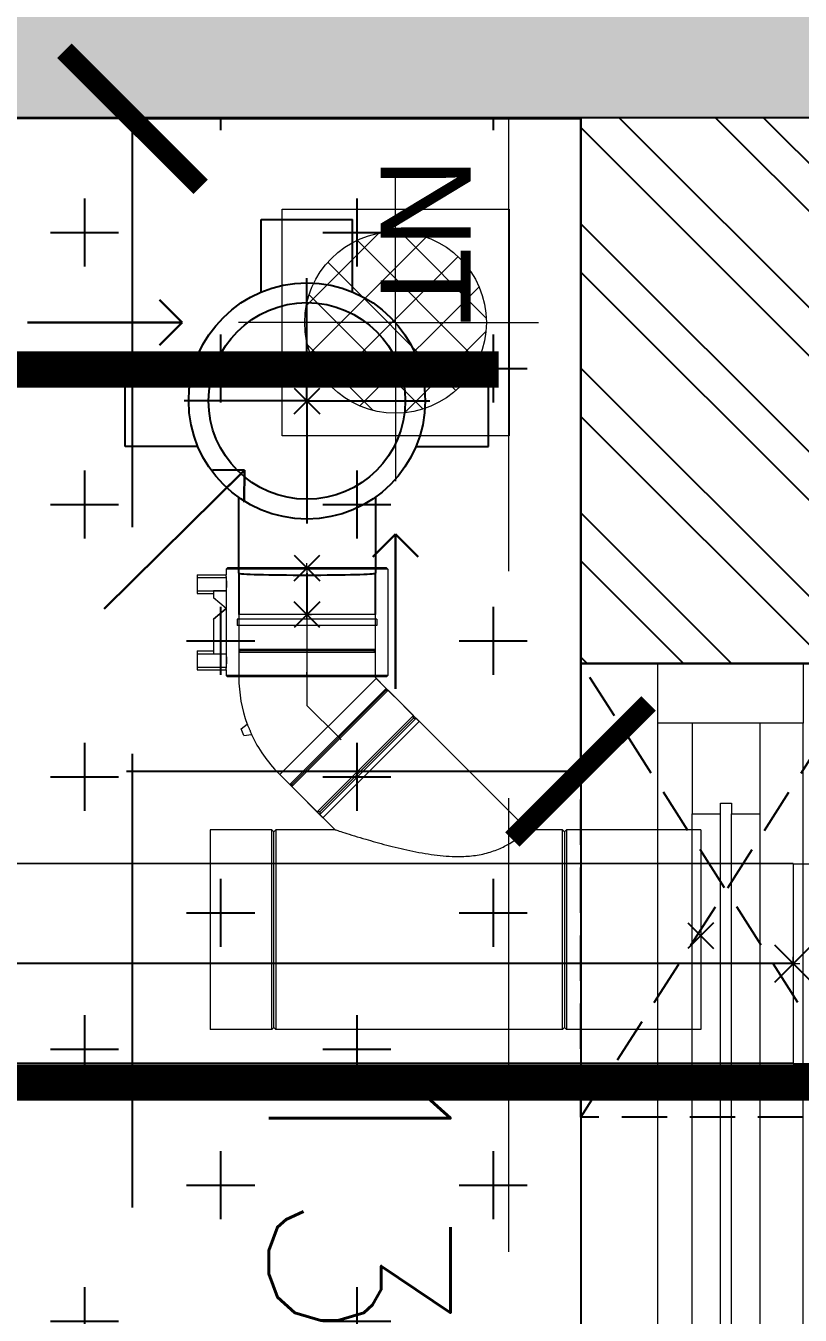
# Model space of a CAD drawing. Header units: millimetres. Extents: x -414464 to 1686, y -90036 to 108605.
# Drawn here: x -104195 to -103769, y -45615 to -44904 of the extents above; entities that cross this region are included whole.
import ezdxf

# ---------------------------------------------------------------- set-up
doc = ezdxf.new("R2010")
doc.units = ezdxf.units.MM
doc.header["$LTSCALE"] = 1000
doc.header["$MEASUREMENT"] = 0
for name, pattern in [('$1$AUDIT_D_120904163729-0', [0]), ('$36$HIDDEN', [0.375, 0.25, -0.125]), ('3BHK-A$1$AUDIT_D_120904163729-0', [0]), ('3BHK-A$1$DASHED', [0.75, 0.5, -0.25]), ('3BHK-A$1$HIDDEN', [0.375, 0.25, -0.125]), ('3BHK-A$1$PHANTOM2', [1.25, 0.625, -0.125, 0.125, -0.125, 0.125, -0.125]), ('AUDIT_D_120904163729-0', [0]), ('T8(T9 IS SIMILAR) - DIMENSION & TEXTING$1$AUDIT_D_120904163729-0', [0]), ('T8(T9 IS SIMILAR) - DIMENSION & TEXTING$1$CENTERX2', [101.6, 63.5, -12.7, 12.7, -12.7]), ('T8(T9 IS SIMILAR) - DIMENSION & TEXTING$1$HIDDEN', [0.375, 0.25, -0.125]), ('T8(T9 IS SIMILAR)$1$$0$HIDDEN', [0.375, 0.25, -0.125]), ('T8(T9 IS SIMILAR)$1$HIDDEN', [0.375, 0.25, -0.125]), ('T8_PROFILE SECTIONS$0$HIDDEN', [0.375, 0.25, -0.125]), ('T8_PROFILE SECTIONS$0$PHANTOM2', [1.25, 0.625, -0.125, 0.125, -0.125, 0.125, -0.125])]:
    doc.linetypes.add(name, pattern=pattern)
doc.layers.get('0').update_dxf_attribs({"linetype": 'AUDIT_D_120904163729-0'})
for name, color, linetype in [('$0$A-HATCH -160', 251, '$1$AUDIT_D_120904163729-0'), ('$21$A-DIMENSIONS', 2, '$36$HIDDEN'), ('3BHK-A$1$A-HATCH -160', 251, '3BHK-A$1$AUDIT_D_120904163729-0'), ('3BHK-A$1$A-TOI SUNK 50MM', 8, 'Continuous'), ('a-rcc', 3, 'Continuous'), ('T8(T9 IS SIMILAR) - DIMENSION & TEXTING$1$A-DIMENSIONS', 2, 'T8(T9 IS SIMILAR) - DIMENSION & TEXTING$1$HIDDEN'), ('T8(T9 IS SIMILAR) - DIMENSION & TEXTING$1$A-PLUMBING', 7, 'T8(T9 IS SIMILAR) - DIMENSION & TEXTING$1$AUDIT_D_120904163729-0'), ('T8(T9 IS SIMILAR) - DIMENSION & TEXTING$1$pl-110 dia soil pipe', 1, 'Continuous'), ('T8(T9 IS SIMILAR) - DIMENSION & TEXTING$1$pl-110 dia soil pipe1', 1, 'Continuous'), ('T8(T9 IS SIMILAR) - DIMENSION & TEXTING$1$pl-75 dia waste pipe', 3, 'Continuous'), ('T8(T9 IS SIMILAR) - DIMENSION & TEXTING$1$pl-75 dia waste pipe1', 3, 'Continuous'), ('T8(T9 IS SIMILAR) - DIMENSION & TEXTING$1$PL-FITTINGS', 5, 'Continuous'), ('T8(T9 IS SIMILAR) - DIMENSION & TEXTING$1$U-TI-75MM WASTE WATER PIPE', 3, 'Continuous'), ('T8(T9 IS SIMILAR) - DIMENSION & TEXTING$1$U-TI-TEXT', 7, 'Continuous'), ('T8(T9 IS SIMILAR)$1$$6$a-beam 2', 50, 'Continuous'), ('T8_PROFILE SECTIONS$0$A-PROFILE SECTIONS', 81, 'T8_PROFILE SECTIONS$0$PHANTOM2'), ('T8_REFUGE COLUMNS$1$A-RCC COLS', 3, 'Continuous'), ('T8_TYPICAL COLUMNS$1$A-RCC COLS', 3, 'Continuous')]:
    doc.layers.add(name, color=color, linetype=linetype)
for name, color, linetype, lineweight in [('3BHK-A$1$A-AC DRAIN PIPE', 94, 'Continuous', 18), ('3BHK-A$1$A-AC PIPE', 151, 'Continuous', 20), ('3BHK-A$1$a-TOI-fixtures', 251, 'Continuous', 0), ('3BHK-A$1$A-WALL- 160', 6, 'Continuous', 30), ('3BHK-A$1$Ventilator', 5, 'Continuous', 0), ('T8(T9 IS SIMILAR)$1$D&W', 8, 'Continuous', 25), ('T8(T9 IS SIMILAR)$1$SCPL BEAM', 191, 'T8(T9 IS SIMILAR)$1$$0$HIDDEN', 13)]:
    doc.layers.add(name, color=color, linetype=linetype, lineweight=lineweight)
doc.layers.add('T8(T9 IS SIMILAR) - DIMENSION & TEXTING$1$GEB-BEZUG', color=2, linetype='Continuous', lineweight=25, true_color=0xffff00)
doc.layers.add('T8_REFUGE COLUMNS$1$COL-HATCH', color=7, linetype='Continuous', lineweight=25, true_color=0xa3a3a3)
doc.styles.add('3BHK-A$1$Romans 1', font='romans.shx', dxfattribs={"height": 100})
doc.styles.add('T8(T9 IS SIMILAR) - DIMENSION & TEXTING$1$arial', font='sanss___.ttf')
doc.styles.add('T8(T9 IS SIMILAR) - DIMENSION & TEXTING$1$Romans 1', font='romans.shx', dxfattribs={"height": 100})
doc.dimstyles.new('3BHK-A$1$ALPINE S', dxfattribs={"dimscale": 0, "dimtxt": 100, "dimasz": 75, "dimexe": 0, "dimexo": 0, "dimgap": 75, "dimtad": 1, "dimdec": 0, "dimzin": 0, "dimdsep": 46, "dimtxsty": '3BHK-A$1$Romans 1', "dimblk": '3BHK-A$1$_ArchTick', "dimcen": 0.09, "dimclrd": 256, "dimclre": 256, "dimclrt": 7, "dimadec": 0, "dimazin": 0, "dimtfac": 1, "dimtdec": 0, "dimtofl": 0, "dimtmove": 1, "dimatfit": 0, "dimldrblk": '3BHK-A$1$_Open90', "dimfxl": 1, "dimtolj": 1, "dimtzin": 0, "dimarcsym": 0})
doc.dimstyles.new('T8(T9 IS SIMILAR) - DIMENSION & TEXTING$1$ALPINE S', dxfattribs={"dimscale": 0, "dimtxt": 100, "dimasz": 75, "dimexe": 0, "dimexo": 0, "dimgap": 75, "dimtad": 1, "dimdec": 0, "dimzin": 0, "dimdsep": 46, "dimtxsty": 'T8(T9 IS SIMILAR) - DIMENSION & TEXTING$1$Romans 1', "dimblk": 'T8(T9 IS SIMILAR) - DIMENSION & TEXTING$1$_ArchTick', "dimcen": 0.09, "dimclrd": 256, "dimclre": 256, "dimclrt": 7, "dimadec": 0, "dimazin": 0, "dimtfac": 1, "dimtdec": 0, "dimtofl": 0, "dimtmove": 1, "dimatfit": 0, "dimldrblk": 'T8(T9 IS SIMILAR) - DIMENSION & TEXTING$1$_Open90', "dimfxl": 1, "dimtolj": 1, "dimtzin": 0, "dimarcsym": 0})

# ---------------------------------------------------------------- blocks, each defined once
blk = doc.blocks.new('T8_REFUGE COLUMNS')
at = {"layer": 'T8_REFUGE COLUMNS$1$COL-HATCH', "linetype": 'ByBlock'}
h = blk.add_hatch(color=256, dxfattribs=at)
h.dxf.hatch_style = 1
h.paths.add_polyline_path([(1184832.07, -5718799.86), (1185182.07, -5718799.86), (1185182.07, -5709299.86), (1184832.07, -5709299.86)])
at = {"layer": 'T8_REFUGE COLUMNS$1$A-RCC COLS', "linetype": 'ByBlock'}
blk.add_lwpolyline([(1184832.07, -5718799.86), (1185182.07, -5718799.86), (1185182.07, -5709299.86), (1184832.07, -5709299.86)], close=True, dxfattribs=at)
blk = doc.blocks.new('T8_TYPICAL COLUMNS')
at = {"layer": 'T8_TYPICAL COLUMNS$1$A-RCC COLS', "linetype": 'ByBlock'}
blk.add_blockref('T8_REFUGE COLUMNS', (0, 0), dxfattribs=at)
blk = doc.blocks.new('3BHK-A$1$V1')
at = {"layer": '3BHK-A$1$Ventilator'}
for p, q in [((1139503.9, -5700057.07), (1140153.9, -5700057.07)), ((1139503.9, -5700217.07), (1140153.9, -5700217.07))]:
    blk.add_line(p, q, dxfattribs=at)
at = {"layer": '3BHK-A$1$Ventilator', "color": 8}
for p, q in [((1139536.9, -5700094.57), (1140120.9, -5700094.57)), ((1139586.9, -5700118.32), (1140070.9, -5700118.32)), ((1139586.9, -5700155.82), (1140070.9, -5700155.82)), ((1139536.9, -5700174.57), (1140120.9, -5700174.57))]:
    blk.add_line(p, q, dxfattribs=at)
at = {"layer": '3BHK-A$1$Ventilator', "color": 5}
for p, q in [((1139586.9, -5700134.07), (1140070.9, -5700134.07)), ((1139586.9, -5700140.07), (1140070.9, -5700140.07))]:
    blk.add_line(p, q, dxfattribs=at)
at = {"layer": '3BHK-A$1$Ventilator', "color": 4}
for points in [[(1139503.9, -5700094.57), (1139536.9, -5700094.57), (1139536.9, -5700174.57), (1139503.9, -5700174.57)], [(1140153.9, -5700094.57), (1140120.9, -5700094.57), (1140120.9, -5700174.57), (1140153.9, -5700174.57)], [(1139586.9, -5700134.07), (1139586.9, -5700118.32), (1139536.9, -5700118.32), (1139536.9, -5700155.82), (1139586.9, -5700155.82), (1139586.9, -5700140.07), (1139580.9, -5700140.07), (1139580.9, -5700134.07)], [(1140070.9, -5700134.07), (1140070.9, -5700118.32), (1140120.9, -5700118.32), (1140120.9, -5700155.82), (1140070.9, -5700155.82), (1140070.9, -5700140.07), (1140076.9, -5700140.07), (1140076.9, -5700134.07)]]:
    blk.add_lwpolyline(points, close=True, dxfattribs=at)
blk = doc.blocks.new('3BHK-A$1$_ArchTick')
at = {"color": 0, "linetype": 'ByBlock', "const_width": 0.15}
blk.add_lwpolyline([(-0.5, -0.5), (0.5, 0.5)], dxfattribs=at)
blk = doc.blocks.new('3BHK-A$1$_Open90')
at = {"color": 0, "linetype": 'ByBlock', "lineweight": -2}
for p, q in [((-0.5, 0.5), (0, 0)), ((0, 0), (-1, 0)), ((0, 0), (-0.5, -0.5))]:
    blk.add_line(p, q, dxfattribs=at)
blk = doc.blocks.new('T8(T9 IS SIMILAR) - DIMENSION & TEXTING$1$_ArchTick')
at = {"color": 0, "linetype": 'ByBlock', "const_width": 0.15}
blk.add_lwpolyline([(-0.5, -0.5), (0.5, 0.5)], dxfattribs=at)
blk = doc.blocks.new('*D1371')
at = {"layer": 'T8(T9 IS SIMILAR) - DIMENSION & TEXTING$1$A-DIMENSIONS', "linetype": 'T8(T9 IS SIMILAR) - DIMENSION & TEXTING$1$HIDDEN', "lineweight": -2, "transparency": 16777216}
for p, q in [((1185182.72, -5710698.66), (1185182.72, -5710945.23)), ((1186532.67, -5710698.66), (1186532.67, -5710945.23))]:
    blk.add_line(p, q, dxfattribs=at)
at = {"layer": 'T8(T9 IS SIMILAR) - DIMENSION & TEXTING$1$A-DIMENSIONS', "lineweight": -2, "transparency": 16777216}
blk.add_line((1186532.67, -5710945.23), (1185182.72, -5710945.23), dxfattribs=at)
at = {"layer": 'T8(T9 IS SIMILAR) - DIMENSION & TEXTING$1$A-DIMENSIONS', "linetype": 'ByBlock', "lineweight": -2, "transparency": 16777216, "xscale": 75, "yscale": 75, "zscale": 75, "rotation": 180}
blk.add_blockref('T8(T9 IS SIMILAR) - DIMENSION & TEXTING$1$_ArchTick', (1185182.72, -5710945.23), dxfattribs=at)
at = {"layer": 'T8(T9 IS SIMILAR) - DIMENSION & TEXTING$1$A-DIMENSIONS', "linetype": 'ByBlock', "lineweight": -2, "transparency": 16777216, "xscale": 75, "yscale": 75, "zscale": 75}
blk.add_blockref('T8(T9 IS SIMILAR) - DIMENSION & TEXTING$1$_ArchTick', (1186532.67, -5710945.23), dxfattribs=at)
at = {"layer": 'T8(T9 IS SIMILAR) - DIMENSION & TEXTING$1$A-DIMENSIONS', "color": 7, "linetype": 'ByBlock', "transparency": 16777216, "insert": (1185857.7, -5710820.23), "char_height": 100, "attachment_point": 5, "style": 'T8(T9 IS SIMILAR) - DIMENSION & TEXTING$1$Romans 1'}
blk.add_mtext('\\A1;1350', dxfattribs=at)
blk = doc.blocks.new('T8(T9 IS SIMILAR) - DIMENSION & TEXTING$1$_Open90')
at = {"color": 0, "linetype": 'ByBlock', "lineweight": -2}
for p, q in [((-0.5, 0.5), (0, 0)), ((0, 0), (-1, 0)), ((0, 0), (-0.5, -0.5))]:
    blk.add_line(p, q, dxfattribs=at)
blk = doc.blocks.new('*D1372')
at = {"layer": 'T8(T9 IS SIMILAR) - DIMENSION & TEXTING$1$A-DIMENSIONS', "linetype": 'T8(T9 IS SIMILAR) - DIMENSION & TEXTING$1$HIDDEN', "lineweight": -2, "transparency": 16777216}
for p, q in [((1185489.18, -5710698.66), (1185542.34, -5710698.66)), ((1185489.18, -5713148.66), (1185542.34, -5713148.66))]:
    blk.add_line(p, q, dxfattribs=at)
at = {"layer": 'T8(T9 IS SIMILAR) - DIMENSION & TEXTING$1$A-DIMENSIONS', "lineweight": -2, "transparency": 16777216}
blk.add_line((1185542.34, -5710698.66), (1185542.34, -5713148.66), dxfattribs=at)
at = {"layer": 'T8(T9 IS SIMILAR) - DIMENSION & TEXTING$1$A-DIMENSIONS', "linetype": 'ByBlock', "lineweight": -2, "transparency": 16777216, "xscale": 75, "yscale": 75, "zscale": 75}
for p, rotation in [((1185542.34, -5710698.66), 90), ((1185542.34, -5713148.66), 270)]:
    blk.add_blockref('T8(T9 IS SIMILAR) - DIMENSION & TEXTING$1$_ArchTick', p, dxfattribs=dict(at, rotation=rotation))
at = {"layer": 'T8(T9 IS SIMILAR) - DIMENSION & TEXTING$1$A-DIMENSIONS', "color": 7, "linetype": 'ByBlock', "transparency": 16777216, "insert": (1185417.34, -5711923.66), "char_height": 100, "attachment_point": 5, "rotation": 90, "style": 'T8(T9 IS SIMILAR) - DIMENSION & TEXTING$1$Romans 1'}
blk.add_mtext('\\A1;2450', dxfattribs=at)
blk = doc.blocks.new('T8(T9 IS SIMILAR) - DIMENSION & TEXTING$1$Einfügepunkt')
at = {"layer": 'T8(T9 IS SIMILAR) - DIMENSION & TEXTING$1$GEB-BEZUG'}
for p, q in [((-7.07, -7.07), (7.07, 7.07)), ((-7.07, 7.07), (7.07, -7.07))]:
    blk.add_line(p, q, dxfattribs=at)
blk = doc.blocks.new('T8(T9 IS SIMILAR) - DIMENSION & TEXTING$1$388.001.00.1_G')
at = {"layer": 'T8(T9 IS SIMILAR) - DIMENSION & TEXTING$1$U-TI-75MM WASTE WATER PIPE', "ltscale": 5}
for p, q in [((-25.13, 60.06), (-25.13, 100)), ((-25.13, 100), (25.12, 100)), ((25.12, 60.06), (25.12, 100)), ((0, 0), (0, 67.6)), ((-60.06, 25.12), (-100, 25.12)), ((-100, -25.13), (-100, 25.12)), ((60.06, 25.12), (100, 25.12)), ((100, -25.13), (100, 25.12)), ((0, 0), (-67.6, 0)), ((0, 0), (0, 2.5)), ((0, 0), (0, -67.6)), ((0, 0), (67.6, 0)), ((0, 0), (-2.5, 0)), ((0, 0), (0, -2.5)), ((0, 0), (2.5, 0)), ((-60.06, -25.13), (-100, -25.13)), ((60.06, -25.13), (100, -25.13)), ((-37.67, -53.09), (-37.67, -94.97)), ((37.68, -53.09), (37.68, -94.97))]:
    blk.add_line(p, q, dxfattribs=at)
for radius in [65.1, 54.16]:
    blk.add_circle((0, 0), radius, dxfattribs=at)
blk.add_ellipse((0, -94.97), major_axis=(37.67, 0), ratio=0.026177, start_param=3.141593, end_param=6.283185, dxfattribs=at)
blk.add_blockref('T8(T9 IS SIMILAR) - DIMENSION & TEXTING$1$Einfügepunkt', (0, 0), dxfattribs=at)
blk = doc.blocks.new('T8(T9 IS SIMILAR) - DIMENSION & TEXTING$1$365.045.16.1_A')
at = {"lineweight": 13, "ltscale": 25}
for p, q in [((-61.87, 8.84), (-8.84, 61.87)), ((8.31, 44.72), (-8.84, 61.87)), ((8.31, 44.72), (-44.72, -8.31)), ((-43.66, -9.37), (9.37, 43.66)), ((8.31, 43.66), (-43.66, -8.31)), ((8.31, 43.66), (8.31, 44.72)), ((8.31, 43.66), (9.37, 43.66)), ((15.53, 37.5), (9.37, 43.66)), ((-17.15, 17.15), (-18.92, 18.92)), ((0, 0), (-17.15, 17.15)), ((34.72, 16.55), (30.55, 16)), ((34.72, 16.55), (36.25, 12.85)), ((-9.22, 9.22), (-10.98, 10.98)), ((36.25, 12.85), (32.91, 10.29)), ((-44.72, -8.31), (-61.87, 8.84)), ((0, -15.53), (0, 0)), ((-43.66, -8.31), (-44.72, -8.31)), ((-43.66, -8.31), (-43.66, -9.37)), ((-37.5, -15.53), (-43.66, -9.37)), ((-37.5, -29.25), (-37.5, -15.53)), ((0, -29.25), (0, -15.53)), ((37.5, -29.25), (37.5, -15.53)), ((-36.75, -30), (-37.5, -29.25)), ((37.5, -29.25), (-37.5, -29.25)), ((-36.75, -30), (-37.5, -30.75)), ((-37.5, -50), (-37.5, -30.75)), ((-37.5, -30.75), (37.5, -30.75)), ((-36.75, -30), (36.75, -30)), ((0, -31.75), (0, -29.25)), ((36.75, -30), (37.5, -29.25)), ((36.75, -30), (37.5, -30.75)), ((37.5, -50), (37.5, -30.75)), ((0, -50), (0, -47.5)), ((-37.5, -50), (37.5, -50)), ((0, -50), (-2.5, -50)), ((0, -50), (0, -52.5)), ((0, -50), (2.5, -50))]:
    blk.add_line(p, q, dxfattribs=at)
for start, end in [(24.8604, 45), (0, 20.1396)]:
    blk.add_arc((-37.5, -15.53), 75, start, end, dxfattribs=at)
blk.add_open_spline([(32.91, 10.29), (32.91, 10.29), (32.9, 10.32), (32.83, 10.48), (32.76, 10.63), (32.57, 11.05), (32.44, 11.33), (32.2, 11.88), (32.09, 12.14), (31.89, 12.6), (31.81, 12.8), (31.64, 13.19), (31.56, 13.39), (31.39, 13.81), (31.3, 14.04), (31.08, 14.58), (30.97, 14.88), (30.77, 15.4), (30.69, 15.62), (30.58, 15.92), (30.55, 16), (30.55, 16)], degree=3, knots=[-0.9758327, -0.9758327, -0.9758327, -0.9758327, -0.8930469, -0.8930469, -0.7796093, -0.7796093, -0.6561479, -0.6561479, -0.5667077, -0.5667077, -0.5007206, -0.5007206, -0.4380575, -0.4380575, -0.3616519, -0.3616519, -0.247098, -0.247098, -0.1245121, -0.1245121, 0, 0, 0, 0], dxfattribs=at)
blk.add_blockref('T8(T9 IS SIMILAR) - DIMENSION & TEXTING$1$Einfügepunkt', (0, -50), dxfattribs=at)
blk = doc.blocks.new('T8(T9 IS SIMILAR) - DIMENSION & TEXTING$1$367.125.16.1_A')
at = {"lineweight": 13, "ltscale": 25}
for p, q in [((-73.67, 161.5, -0.75), (-73.67, 195.4, -0.75)), ((-73.67, 195.4, -0.75), (36.33, 195.4, -0.75)), ((36.33, 161.5, -0.75), (36.33, 195.4, -0.75)), ((-157.08, 104.05), (-104.05, 157.08)), ((-104.05, 157.08), (-83.62, 136.65)), ((-72.57, 160.4, -0.75), (-73.67, 161.5, -0.75)), ((36.33, 161.5, -0.75), (-73.67, 161.5, -0.75)), ((-72.57, 160.4, -0.75), (-73.67, 159.3, -0.75)), ((-73.67, 126.71, -0.75), (-73.67, 159.3, -0.75)), ((-73.67, 159.3, -0.75), (36.33, 159.3, -0.75)), ((35.23, 160.4, -0.75), (-72.57, 160.4, -0.75)), ((35.23, 160.4, -0.75), (36.33, 161.5, -0.75)), ((35.23, 160.4, -0.75), (36.33, 159.3, -0.75)), ((36.33, 1.5, -0.75), (36.33, 159.3, -0.75)), ((-83.62, 136.65), (-136.65, 83.62)), ((-135.09, 82.06), (-82.06, 135.09)), ((-83.62, 135.09), (-135.09, 83.62)), ((-83.62, 135.09), (-83.62, 136.65)), ((-83.62, 135.09), (-82.06, 135.09)), ((-82.06, 135.09), (-73.67, 126.71)), ((-157.08, 104.05), (-136.65, 83.62)), ((-135.09, 83.62), (-136.65, 83.62)), ((-135.09, 83.62), (-135.09, 82.06)), ((-135.09, 82.06), (-73.64, 20.61)), ((-73.67, 1.5, -0.75), (-73.7, 20.66, 0.14)), ((-72.57, 0.4, -0.75), (-73.67, 1.5, -0.75)), ((36.33, 1.5, -0.75), (-73.67, 1.5, -0.75)), ((-72.57, 0.4, -0.75), (-73.67, -0.7, -0.75)), ((-72.57, 0.4, -0.75), (35.23, 0.4, -0.75)), ((35.23, 0.4, -0.75), (36.33, 1.5, -0.75)), ((35.23, 0.4, -0.75), (36.33, -0.7, -0.75)), ((-73.67, -74.6, -0.75), (-73.67, -0.7, -0.75)), ((-73.67, -0.7, -0.75), (36.33, -0.7, -0.75)), ((36.33, -74.6, -0.75), (36.33, -0.7, -0.75)), ((-73.67, -74.6, -0.75), (36.33, -74.6, -0.75))]:
    blk.add_line(p, q, dxfattribs=at)
blk.add_open_spline([(-73.69, 126.72, 0.14), (-73.69, 126.72, 0.14), (-73.52, 126.19, 0.14), (-72.92, 124.34, 0.14), (-72.49, 123.02, 0.14), (-70.99, 118.26, 0.14), (-69.67, 114.02, 0.14), (-67.41, 106.3, 0.14), (-66.3, 102.41, 0.14), (-64.15, 94.2, 0.14), (-63.1, 89.89, 0.14), (-61.25, 81.1, 0.14), (-60.44, 76.62, 0.14), (-59.28, 67.7, 0.14), (-58.93, 63.25, 0.14), (-58.93, 56.19, 0.14), (-59.07, 53.33, 0.14), (-59.76, 47.69, 0.14), (-60.31, 44.91, 0.14), (-61.8, 39.69, 0.14), (-62.73, 37.24, 0.14), (-64.78, 32.86, 0.14), (-65.88, 30.93, 0.14), (-67.84, 27.88, 0.14), (-68.75, 26.61, 0.14), (-70.42, 24.42, 0.14), (-71.17, 23.5, 0.14), (-72.42, 22.06, 0.14), (-72.9, 21.52, 0.14), (-73.54, 20.82, 0.14), (-73.69, 20.66, 0.14), (-73.69, 20.66, 0.14)], degree=3, knots=[8.222625, 8.222625, 8.222625, 8.222625, 8.980345, 8.980345, 9.738065, 9.738065, 11.253506, 11.253506, 12.551442, 12.551442, 13.849378, 13.849378, 15.147314, 15.147314, 16.44525, 16.44525, 17.266568, 17.266568, 18.087887, 18.087887, 18.909205, 18.909205, 19.730524, 19.730524, 20.43574, 20.43574, 21.140957, 21.140957, 21.846174, 21.846174, 22.551391, 22.551391, 22.551391, 22.551391], dxfattribs=at)
blk.add_blockref('T8(T9 IS SIMILAR) - DIMENSION & TEXTING$1$Einfügepunkt', (-15.4, -74.6, 0.14), dxfattribs=at)
blk = doc.blocks.new('T8(T9 IS SIMILAR) - DIMENSION & TEXTING$1$365.771.16.1_A')
at = {"lineweight": 13, "ltscale": 25}
for p, q in [((-43.79, 60), (-44.5, 59.29)), ((-44.5, 56.2), (-44.5, 59.29)), ((44.5, 59.29), (-44.5, 59.29)), ((43.79, 60), (-43.79, 60)), ((-37.5, 31.7), (-37.5, 60)), ((0, 60), (0, 62.5)), ((0, 60), (0, 57.5)), ((0, 30.8), (0, 57.5)), ((37.5, 31.7), (37.5, 60)), ((43.79, 60), (44.5, 59.29)), ((44.5, 0.71), (44.5, 59.29)), ((-60.5, 56.2), (-44.5, 56.2)), ((-60.5, 45.8), (-60.5, 56.2)), ((-60.5, 54.7), (-44.5, 54.7)), ((-44.5, 47.3), (-44.5, 54.7)), ((-60.5, 47.3), (-44.5, 47.3)), ((-60.5, 45.8), (-51.5, 45.8)), ((-51.5, 47.4), (-44.34, 47.4)), ((-51.5, 28.44), (-51.5, 47.4)), ((-44.34, 47.4), (-44.34, 22.45)), ((-51.5, 28.32), (-51.5, 28.44)), ((-38.5, 28.3), (-38.5, 31.7)), ((38.5, 31.7), (-38.5, 31.7)), ((0, 28.3), (0, 30.8)), ((38.5, 28.3), (38.5, 31.7)), ((-44.5, 22.45), (-51.5, 28.32)), ((-44.5, 22.45), (-51.5, 16.57)), ((-44.5, 22.45), (-44.34, 22.45)), ((-44.34, 22.45), (-44.34, 12.6)), ((38.5, 28.3), (-38.5, 28.3)), ((-37.5, 0), (-37.5, 28.3)), ((0, 28.3), (0, 25.8)), ((0, 2.5), (0, 25.8)), ((37.5, 0), (37.5, 28.3)), ((-51.5, 16.46), (-51.5, 16.57)), ((-51.5, 12.6), (-51.5, 16.46)), ((-60.5, 14.2), (-51.5, 14.2)), ((-60.5, 3.8), (-60.5, 14.2)), ((-60.5, 12.7), (-44.5, 12.7)), ((-44.34, 12.6), (-51.5, 12.6)), ((-44.5, 5.3), (-44.5, 12.7)), ((-60.5, 5.3), (-44.5, 5.3)), ((-60.5, 3.8), (-44.5, 3.8)), ((-44.5, 0.71), (-44.5, 3.8)), ((-43.79, 0), (-44.5, 0.71)), ((44.5, 0.71), (-44.5, 0.71)), ((43.79, 0), (-43.79, 0)), ((0, 0), (0, 2.5)), ((0, 0), (0, -2.5)), ((43.79, 0), (44.5, 0.71))]:
    blk.add_line(p, q, dxfattribs=at)
at = {"lineweight": 13, "ltscale": 25, "flags": 128}
for points in [[(-44.5, 56.2), (-44.5, 56.18), (-44.49, 56.1), (-44.47, 55.98), (-44.46, 55.81), (-44.43, 55.59), (-44.41, 55.33), (-44.38, 55.03), (-44.35, 54.7), (-44.32, 54.34), (-44.29, 53.94), (-44.27, 53.5), (-44.24, 53.04), (-44.22, 52.56), (-44.21, 52.06), (-44.2, 51.56), (-44.2, 51.07), (-44.2, 50.58), (-44.2, 50.08), (-44.22, 49.58), (-44.24, 49.09), (-44.26, 48.63), (-44.28, 48.18), (-44.31, 47.77), (-44.34, 47.4)], [(-44.5, 47.3), (-44.5, 47.33), (-44.49, 47.42), (-44.48, 47.58), (-44.46, 47.8), (-44.44, 48.07), (-44.42, 48.38), (-44.4, 48.74), (-44.38, 49.14), (-44.37, 49.58), (-44.36, 50.05), (-44.35, 50.53), (-44.35, 51), (-44.35, 51.47), (-44.36, 51.95), (-44.37, 52.42), (-44.38, 52.86), (-44.4, 53.26), (-44.42, 53.62), (-44.44, 53.93), (-44.46, 54.2), (-44.48, 54.42), (-44.49, 54.58), (-44.5, 54.67), (-44.5, 54.7)], [(-51.5, 28.44), (-51.18, 28.17), (-50.86, 27.9), (-50.55, 27.64), (-50.23, 27.37), (-49.92, 27.11), (-49.61, 26.85), (-49.3, 26.6), (-49, 26.34), (-48.69, 26.09), (-48.39, 25.83), (-48.09, 25.58), (-47.79, 25.33), (-47.49, 25.08), (-47.2, 24.84), (-46.9, 24.59), (-46.61, 24.35), (-46.32, 24.1), (-46.03, 23.86), (-45.75, 23.62), (-45.46, 23.39), (-45.18, 23.15), (-44.9, 22.91), (-44.62, 22.68), (-44.34, 22.45)], [(-44.34, 22.45), (-44.62, 22.22), (-44.9, 21.98), (-45.18, 21.75), (-45.46, 21.51), (-45.75, 21.27), (-46.03, 21.03), (-46.32, 20.79), (-46.61, 20.55), (-46.9, 20.31), (-47.2, 20.06), (-47.49, 19.81), (-47.79, 19.57), (-48.09, 19.32), (-48.39, 19.06), (-48.69, 18.81), (-49, 18.56), (-49.3, 18.3), (-49.61, 18.04), (-49.92, 17.78), (-50.23, 17.52), (-50.55, 17.26), (-50.86, 16.99), (-51.18, 16.73), (-51.5, 16.46)], [(-44.5, 5.3), (-44.5, 5.33), (-44.49, 5.42), (-44.48, 5.58), (-44.46, 5.8), (-44.44, 6.07), (-44.42, 6.38), (-44.4, 6.74), (-44.38, 7.14), (-44.37, 7.58), (-44.36, 8.05), (-44.35, 8.53), (-44.35, 9), (-44.35, 9.47), (-44.36, 9.95), (-44.37, 10.42), (-44.38, 10.86), (-44.4, 11.26), (-44.42, 11.62), (-44.44, 11.93), (-44.46, 12.2), (-44.48, 12.42), (-44.49, 12.58), (-44.5, 12.67), (-44.5, 12.7)], [(-44.34, 12.6), (-44.31, 12.23), (-44.28, 11.82), (-44.26, 11.37), (-44.24, 10.91), (-44.22, 10.42), (-44.2, 9.92), (-44.2, 9.42), (-44.2, 8.93), (-44.2, 8.44), (-44.21, 7.94), (-44.22, 7.44), (-44.24, 6.96), (-44.27, 6.5), (-44.29, 6.06), (-44.32, 5.66), (-44.35, 5.3), (-44.38, 4.97), (-44.41, 4.67), (-44.43, 4.41), (-44.46, 4.19), (-44.47, 4.02), (-44.49, 3.9), (-44.5, 3.82), (-44.5, 3.8)]]:
    blk.add_lwpolyline(points, dxfattribs=at)
at = {"lineweight": 13, "ltscale": 25}
blk.add_blockref('T8(T9 IS SIMILAR) - DIMENSION & TEXTING$1$Einfügepunkt', (0, 0), dxfattribs=at)
blk = doc.blocks.new('T8(T9 IS SIMILAR) - DIMENSION & TEXTING$1$A$C77D62699')
at = {"layer": 'T8(T9 IS SIMILAR) - DIMENSION & TEXTING$1$pl-110 dia soil pipe1'}
for p, q in [((-21859.04, 3292.6, -0.29), (-21859.39, 2073.66, -0.29)), ((-21749.04, 3292.6, -0.29), (-21749.39, 2073.66, -0.29))]:
    blk.add_line(p, q, dxfattribs=at)
at = {"layer": 'T8(T9 IS SIMILAR) - DIMENSION & TEXTING$1$pl-110 dia soil pipe1', "color": 12, "linetype": 'T8(T9 IS SIMILAR) - DIMENSION & TEXTING$1$CENTERX2'}
blk.add_line((-21804.04, 3292.6, -0.29), (-21804.39, 2073.66, -0.29), dxfattribs=at)
at = {"layer": 'T8(T9 IS SIMILAR) - DIMENSION & TEXTING$1$pl-75 dia waste pipe1'}
for p, q in [((-22019.14, 3062.3, 0.75), (-21996.33, 3062.3, 0.75)), ((-22019.14, 2987.3, 0.75), (-21996.33, 2987.3, 0.75))]:
    blk.add_line(p, q, dxfattribs=at)
at = {"layer": 'T8(T9 IS SIMILAR) - DIMENSION & TEXTING$1$pl-75 dia waste pipe1', "color": 12, "linetype": 'T8(T9 IS SIMILAR) - DIMENSION & TEXTING$1$CENTERX2'}
blk.add_line((-22019.14, 3024.8, 0.75), (-21996.33, 3024.8, 0.75), dxfattribs=at)
at = {"layer": 'T8(T9 IS SIMILAR) - DIMENSION & TEXTING$1$pl-110 dia soil pipe', "ltscale": 0.1, "xscale": 1.466696233104787, "yscale": 1.466696233104787, "zscale": 1.466696233104787}
blk.add_blockref('T8(T9 IS SIMILAR) - DIMENSION & TEXTING$1$365.045.16.1_A', (-21804.02, 3365.94, -0.14), dxfattribs=at)
at = {"layer": 'T8(T9 IS SIMILAR) - DIMENSION & TEXTING$1$pl-110 dia soil pipe', "ltscale": 0.1, "xscale": -1.000020158935082, "yscale": 1.000020158935082, "zscale": 1.000020158935082, "rotation": 180}
blk.add_blockref('T8(T9 IS SIMILAR) - DIMENSION & TEXTING$1$367.125.16.1_A', (-21804.13, 3167.01, 0.75), dxfattribs=at)
at = {"layer": 'T8(T9 IS SIMILAR) - DIMENSION & TEXTING$1$pl-75 dia waste pipe', "ltscale": 0.1, "xscale": 1.000020158935082, "yscale": 1.000020158935082, "zscale": 1.000020158935082, "rotation": 270}
blk.add_blockref('T8(T9 IS SIMILAR) - DIMENSION & TEXTING$1$365.045.16.1_A', (-21946.33, 3024.8, 0.75), dxfattribs=at)
at = {"layer": 'T8(T9 IS SIMILAR) - DIMENSION & TEXTING$1$pl-75 dia waste pipe', "xscale": -1.000020158935082, "yscale": 1.000020158935082, "zscale": 1.000020158935082, "rotation": 270}
blk.add_blockref('T8(T9 IS SIMILAR) - DIMENSION & TEXTING$1$365.771.16.1_A', (-22022.11, 3024.8, 0.75), dxfattribs=at)
at = {"layer": 'T8(T9 IS SIMILAR) - DIMENSION & TEXTING$1$PL-FITTINGS', "xscale": 1.000020158935082, "yscale": 1.000020158935082, "zscale": 1.000020158935082, "rotation": 90.00000000000001}
blk.add_blockref('T8(T9 IS SIMILAR) - DIMENSION & TEXTING$1$388.001.00.1_G', (-22114.1, 3024.8, 0.75), dxfattribs=at)
at = {"layer": 'T8(T9 IS SIMILAR) - DIMENSION & TEXTING$1$U-TI-TEXT', "style": 'T8(T9 IS SIMILAR) - DIMENSION & TEXTING$1$arial'}
blk.add_text('NT', height=49.535, rotation=359.99987, dxfattribs=at).set_placement((-22248.35, 3065.36, 0.75))
blk = doc.blocks.new('T8_PROFILE SECTIONS$0$MH')
at = {"layer": 'T8_PROFILE SECTIONS$0$A-PROFILE SECTIONS', "linetype": 'T8_PROFILE SECTIONS$0$HIDDEN', "ltscale": 2, "const_width": 5}
blk.add_lwpolyline([(1140339.12, -5697424.81), (1140339.12, -5700565.72)], dxfattribs=at)
blk = doc.blocks.new('PROFILE SECTION LINE T9')
at = {"layer": 'T8_PROFILE SECTIONS$0$A-PROFILE SECTIONS', "linetype": 'ByBlock', "xscale": -1}
blk.add_blockref('T8_PROFILE SECTIONS$0$MH', (1140339.12, 5700565.72), dxfattribs=at)
blk = doc.blocks.new('3BHK-A$1$A$C1DA736AB')
at = {"layer": '3BHK-A$1$a-TOI-fixtures', "linetype": 'ByBlock'}
for points in [[(117.04, 0.42, 0), (202.26, 0.42, 0)], [(81.72, -82.78, 0), (158.17, -159.95, 0)], [(0.42, -117.04, 0), (0.42, -202.26, 0)]]:
    blk.add_leader(points, dimstyle='3BHK-A$1$ALPINE S', override={"dimscale": 1, "dimasz": 25, "dimtad": 0, "dimfxl": 5, "dimtfill": 1, "dimarcsym": 1}, dxfattribs=at)
blk = doc.blocks.new('3BHK-A$1$Type-A-First Floor Plan-bottom-up$0$FLOOR TRAP-flat-6')
at = {"layer": '3BHK-A$1$a-TOI-fixtures'}
h = blk.add_hatch(dxfattribs=at)
h.set_pattern_fill('ACET-2D-_USER', color=256, scale=20, angle=45, style=0, double=1, pattern_type=0)
h.set_pattern_definition([(45, (-789896.981, 5385770.066), (-14.142135624, 14.142135624), []), (135, (-789896.981, 5385770.066), (-14.142135624, -14.142135624), [])])
edge = h.paths.add_edge_path()
edge.add_arc((150, 150), 50, 0, 360)
for q in [(150, 228.61), (67.64, 150), (237.4, 150), (150, 63.57)]:
    blk.add_line((150, 150), q, dxfattribs=at)
blk.add_lwpolyline([(87.5, 212.5), (212.5, 212.5), (212.5, 87.5), (87.5, 87.5)], close=True, dxfattribs=at)
blk.add_circle((150, 150), 50, dxfattribs=at)
at = {"layer": '3BHK-A$1$A-WALL- 160', "linetype": 'ByBlock'}
blk.add_blockref('3BHK-A$1$A$C1DA736AB', (149.58, 149.58, 0), dxfattribs=at)
blk = doc.blocks.new('3BHK-A')
at = {"layer": '3BHK-A$1$A-HATCH -160', "linetype": 'ByBlock'}
h = blk.add_hatch(dxfattribs=at)
h.set_pattern_fill('ANSI32', color=256, scale=150)
h.set_pattern_definition([(45, (-0.65, 1285.594), (-39.77475644, 39.77475644), []), (45, (25.864, 1285.594), (-39.77475644, 39.77475644), [])])
h.paths.add_polyline_path([(1185182.44, -5710698.46), (1185482.76, -5710698.42), (1185482.83, -5710538.46), (1185182.07, -5710538.46)])
at = {"layer": '3BHK-A$1$A-TOI SUNK 50MM'}
h = blk.add_hatch(dxfattribs=at)
h.set_pattern_fill('CROSS', color=256, scale=300, style=0)
h.set_pattern_definition([(9e-15, (-0.65, 1286.84), (75, 75), [37.5, -112.5]), (90, (18.1, 1268.09), (-75, 75), [37.5, -112.5])])
h.paths.add_polyline_path([(1186532.74, -5713148.46), (1185182.44, -5713148.46), (1185182.44, -5710698.46), (1186532.74, -5710698.46)])
h.paths.add_polyline_path([(1185182.45, -5714848.57), (1186532.74, -5714848.57), (1186532.74, -5717398.46), (1185182.45, -5717398.46)])
at = {"linetype": '3BHK-A$1$HIDDEN', "ltscale": 0.1}
for p, q in [((1185732.76, -5710698.42, -0.02), (1185482.76, -5710538.42, -0.02)), ((1185732.76, -5710538.42, -0.02), (1185482.76, -5710698.42, -0.02))]:
    blk.add_line(p, q, dxfattribs=at)
at = {"linetype": '3BHK-A$1$HIDDEN', "ltscale": 0.1, "elevation": -0.02}
blk.add_lwpolyline([(1185732.76, -5710698.42), (1185482.76, -5710698.42), (1185482.76, -5710538.42), (1185732.76, -5710538.42)], close=True, dxfattribs=at)
at = {"layer": '3BHK-A$1$A-AC DRAIN PIPE', "linetype": '3BHK-A$1$PHANTOM2', "ltscale": 0.1, "const_width": 20, "elevation": 0.34}
blk.add_lwpolyline([(1185713.76, -5710343.86), (1185713.76, -5711768.68), (1186632.63, -5711768.68)], dxfattribs=at)
at = {"layer": '3BHK-A$1$A-AC PIPE', "linetype": '3BHK-A$1$DASHED', "ltscale": 0.1, "const_width": 20, "elevation": -0.02}
blk.add_lwpolyline([(1185320.84, -5710743.68), (1185320.84, -5711943.68), (1186632.71, -5711943.68)], dxfattribs=at)
at = {"layer": '3BHK-A$1$A-TOI SUNK 50MM', "elevation": -0.02}
blk.add_lwpolyline([(1186532.74, -5713148.46), (1185182.44, -5713148.46), (1185182.44, -5710698.46), (1186532.74, -5710698.46)], close=True, dxfattribs=at)
at = {"layer": '3BHK-A$1$A-WALL- 160', "linetype": 'ByBlock'}
for q in [(1185482.76, -5710538.46, -0.02), (1185182.78, -5710698.46, -0.02)]:
    blk.add_line((1185482.76, -5710698.46, -0.02), q, dxfattribs=at)
at = {"layer": '3BHK-A$1$a-TOI-fixtures', "extrusion": (0, 0, -1), "xscale": -0.9999999999999998, "zscale": -0.9999999999999998}
blk.add_blockref('3BHK-A$1$Type-A-First Floor Plan-bottom-up$0$FLOOR TRAP-flat-6', (-1185144.97, -5710950.42, 0.17), dxfattribs=at)
at = {"layer": '3BHK-A$1$A-WALL- 160', "linetype": 'ByBlock', "xscale": -1}
blk.add_blockref('3BHK-A$1$V1', (2325636.67, -10481.39, -0.02), dxfattribs=at)
blk = doc.blocks.new('T8(T9 IS SIMILAR) - DIMENSION & TEXTING')
at = {"layer": 'T8(T9 IS SIMILAR) - DIMENSION & TEXTING$1$A-PLUMBING', "linetype": 'ByBlock'}
blk.add_blockref('T8(T9 IS SIMILAR) - DIMENSION & TEXTING$1$A$C77D62699', (1207452.26, -5713874.03), dxfattribs=at)
at = {"layer": 'T8(T9 IS SIMILAR) - DIMENSION & TEXTING$1$A-DIMENSIONS', "linetype": 'ByBlock'}
for base, p1, p2, angle, picture, middle in [((1185542.34, -5713148.66, 0.49), (1185489.18, -5710698.66, 0.49), (1185489.18, -5713148.66, 0.49), 90, '*D1372', (1185417.34, -5711923.66, 0.49)), ((1185182.72, -5710945.23, 0.49), (1186532.67, -5710698.66, 0.49), (1185182.72, -5710698.66, 0.49), 180, '*D1371', (1185857.7, -5710820.23, 0.49))]:
    dim = blk.add_linear_dim(base=base, p1=p1, p2=p2, angle=angle, dimstyle='T8(T9 IS SIMILAR) - DIMENSION & TEXTING$1$ALPINE S', override={"dimscale": 1, "dimfxl": 5, "dimarcsym": 1}, dxfattribs=at)
    dim.commit()
    dim.dimension.update_dxf_attribs({"geometry": picture, "text_midpoint": middle})
blk = doc.blocks.new('T8(T9 IS SIMILAR)')
at = {"layer": 'T8(T9 IS SIMILAR)$1$D&W', "linetype": 'ByBlock'}
for name in ['T8_TYPICAL COLUMNS', '3BHK-A']:
    blk.add_blockref(name, (0, 0), dxfattribs=at)
at = {"layer": 'T8(T9 IS SIMILAR)$1$$6$a-beam 2', "linetype": 'ByBlock'}
blk.add_blockref('T8(T9 IS SIMILAR) - DIMENSION & TEXTING', (0, 0), dxfattribs=at)
at = {"layer": 'T8(T9 IS SIMILAR)$1$SCPL BEAM', "linetype": 'T8(T9 IS SIMILAR)$1$HIDDEN'}
blk.add_line((1185182.04, -5710738.31, -0.17), (1186432.17, -5710738.12, -0.17), dxfattribs=at)
blk = doc.blocks.new('A$C48506478')
at = {"layer": '$21$A-DIMENSIONS', "linetype": 'ByBlock'}
blk.add_blockref('T8(T9 IS SIMILAR)', (-1195542.61, 5727884.64), dxfattribs=at)
at = {"layer": '$0$A-HATCH -160', "linetype": 'ByBlock'}
blk.add_blockref('T8(T9 IS SIMILAR) - DIMENSION & TEXTING', (-1195542.61, 5727884.64), dxfattribs=at)
at = {"layer": 'T8_PROFILE SECTIONS$0$A-PROFILE SECTIONS', "linetype": 'ByBlock'}
blk.add_blockref('PROFILE SECTION LINE T9', (-9824.44, 16268.88, -0.02), dxfattribs=at)

msp = doc.modelspace()

# ---------------------------------------------------------------- block references
at = {"layer": 'a-rcc', "linetype": 'ByBlock', "rotation": 270}
msp.add_blockref('A$C48506478', (-121075.99, -55315.35, -0.03), dxfattribs=at)

doc.saveas('drawing.dxf')
